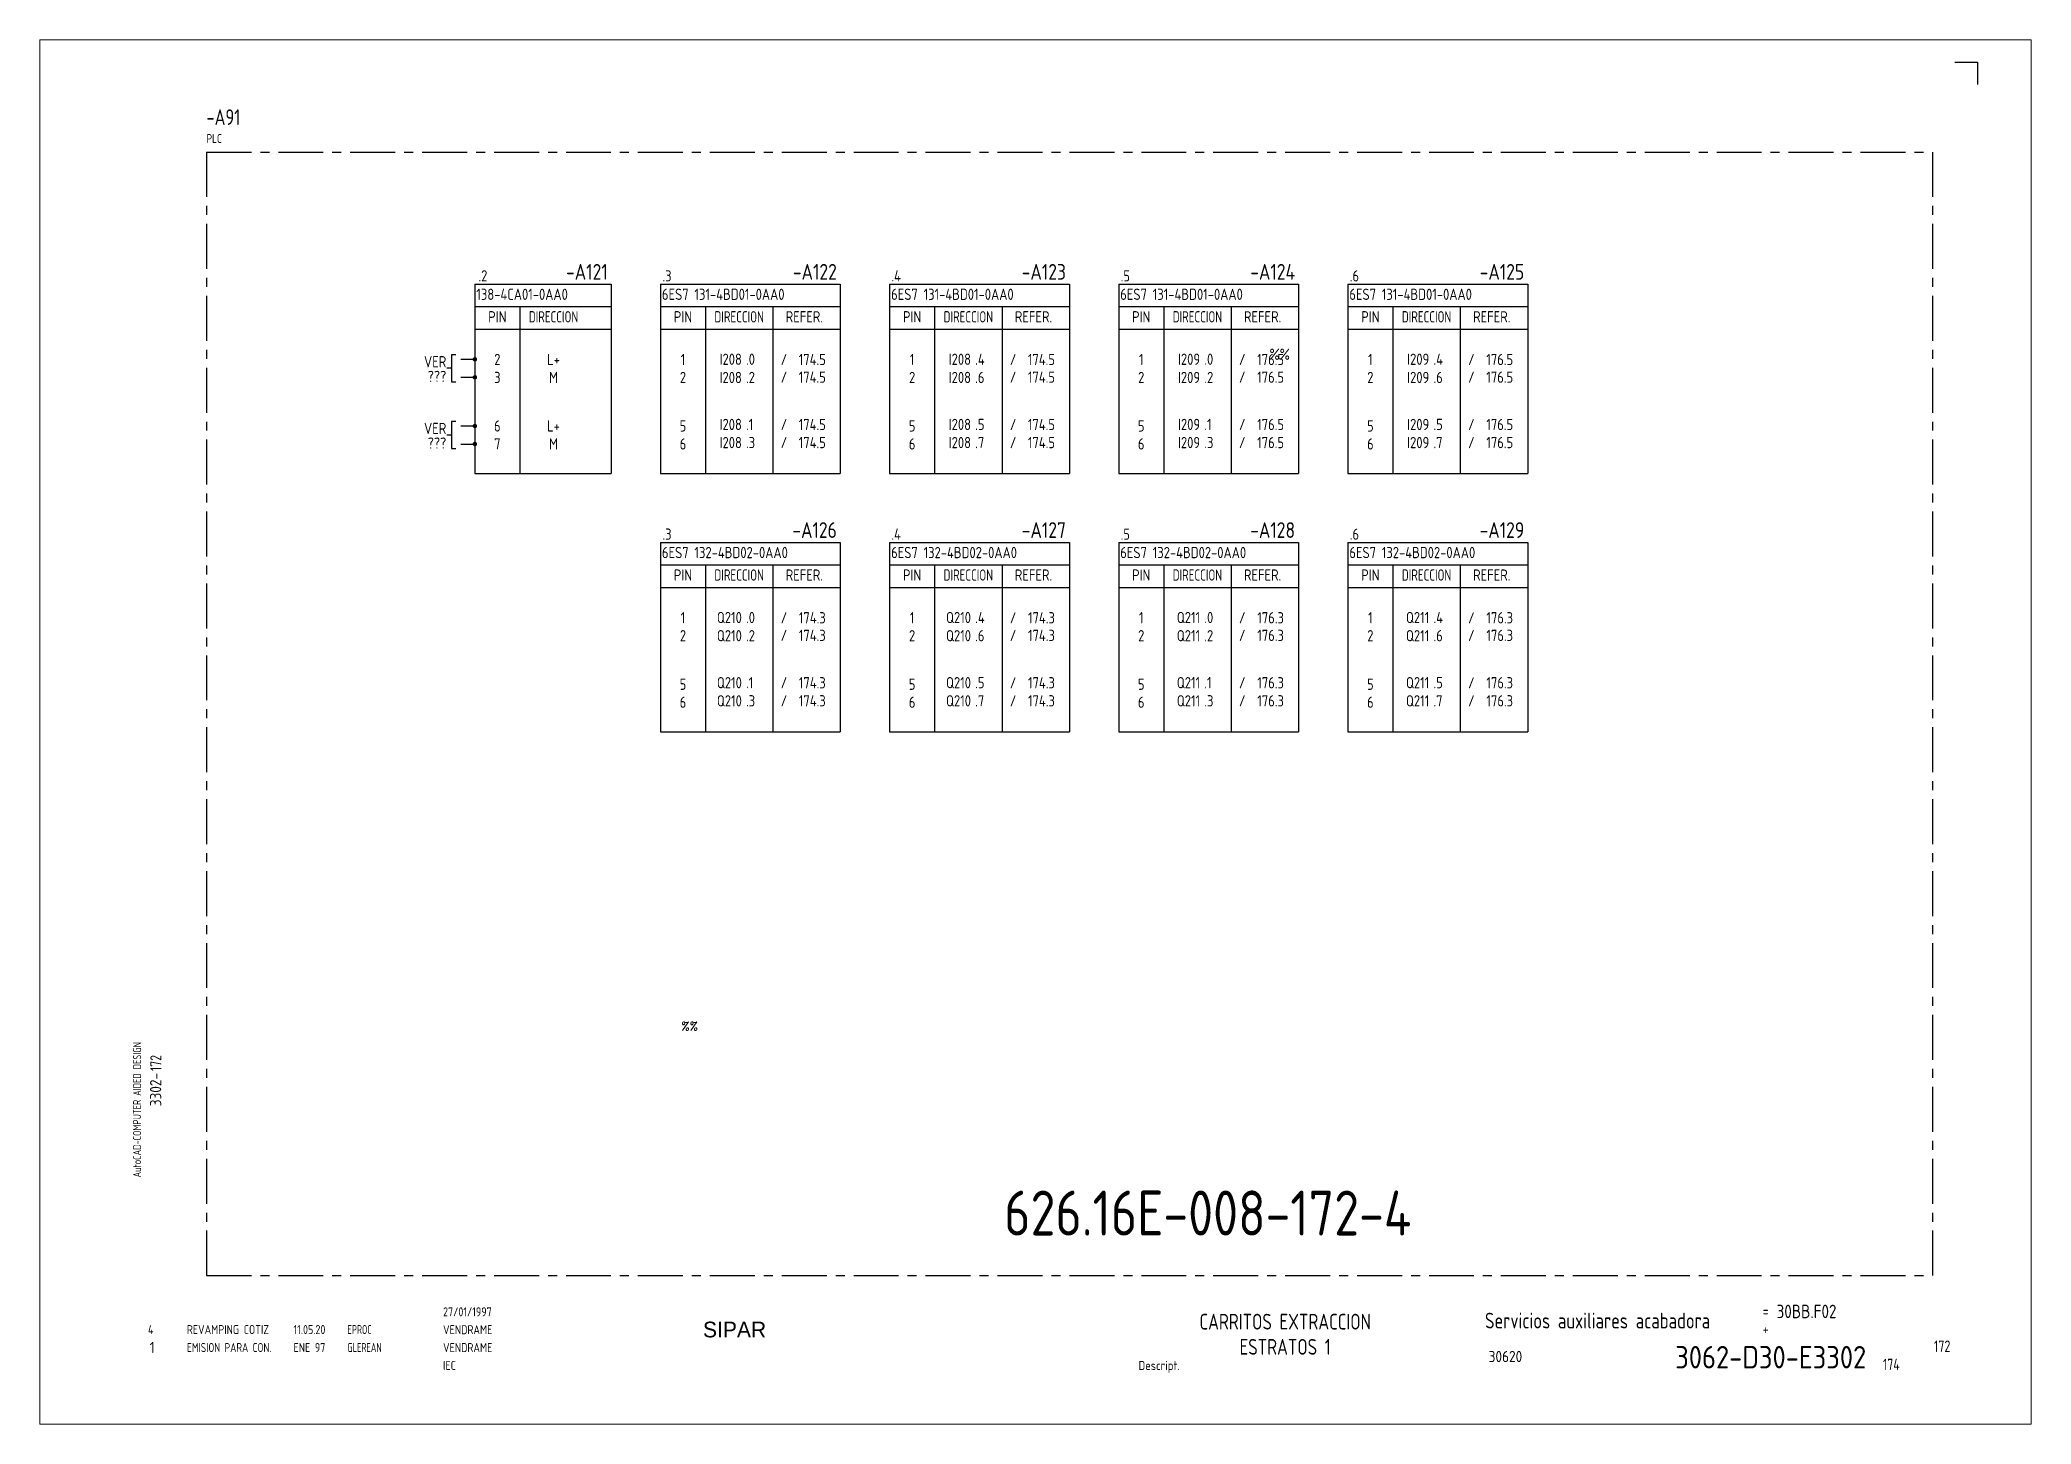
# Paper-space layout 'Presentación1' of a CAD drawing. Extents: x -11 to 432, y -6 to 302.
# The model-space entities are those that its viewports show. They can reach past a viewport. Long polylines and large blocks are cut down to what shows.
import ezdxf
from ezdxf.enums import TextEntityAlignment as Align

# ---------------------------------------------------------------- set-up
doc = ezdxf.new("R2010")
doc.units = 0
doc.header["$LTSCALE"] = 8
doc.header["$MEASUREMENT"] = 0
doc.linetypes.add('CENTER', pattern=[2, 1.25, -0.25, 0.25, -0.25])
doc.layers.get('0').update_dxf_attribs({"linetype": 'CONTINUOUS'})
doc.layers.add('CART', color=7, linetype='CONTINUOUS')
doc.styles.add('DIN', font='DIN', dxfattribs={"width": 0.85})
doc.styles.add('SIMPLEX', font='SIMPLEX', dxfattribs={"width": 0.9})
doc.styles.add('UNIV', font='UNIV')

# ---------------------------------------------------------------- blocks, each defined once
blk = doc.blocks.new('WB-FG100')
at = {"layer": 'CART', "color": 1}
for p, q in [((415, 297), (420, 297)), ((420, 297), (420, 292))]:
    blk.add_line(p, q, dxfattribs=at)
at = {"layer": 'CART', "color": 1, "style": 'DIN', "width": 0.8}
blk.add_text('AutoCAD-COMPUTER AIDED DESIGN', height=1.8, rotation=90, dxfattribs=at).set_placement((11.47, 48.84))
at = {"layer": 'CART', "color": 3, "style": 'DIN', "width": 0.8}
for s, p in [('=', (372.24, 17.91)), ('+', (372.24, 13.87))]:
    blk.add_text(s, height=2.5, dxfattribs=at).set_placement(p)
at = {"layer": 'CART', "color": 7, "style": 'DIN', "width": 0.9}
blk.add_attdef('FILE', text='', height=2.5, rotation=90, dxfattribs=at).set_placement((15.95, 68.38), align=Align.CENTER)
for tag, p in [('MOD-3', (13.92, 19)), ('MOD-2', (13.92, 15)), ('MOD-1', (13.92, 11)), ('NR.COMMESSA', (315, 9))]:
    blk.add_attdef(tag, text='', height=2.5, dxfattribs=at).set_placement(p, align=Align.MIDDLE)
at = {"layer": 'CART', "color": 7, "style": 'DIN'}
for tag, width, p in [('REV-3', 0.9, (21.66, 19)), ('DATA-3', 0.9, (45.37, 19)), ('NOME-3', 0.9, (57.37, 19)), ('REV-2', 0.9, (21.66, 15)), ('DATA-2', 0.9, (45.37, 15)), ('NOME-2', 0.9, (57.37, 15)), ('REV-1', 0.9, (21.66, 11)), ('DATA-1', 0.9, (45.37, 11)), ('NOME-1', 0.7, (57.37, 11))]:
    blk.add_attdef(tag, text='', height=2, dxfattribs=dict(at, width=width)).set_placement(p, align=Align.MIDDLE_LEFT)
at = {"layer": 'CART', "color": 7, "style": 'DIN', "width": 0.9}
for tag, p, height in [('DATA', (78.64, 17.94), 2), ('ESECUTORE', (78.64, 13.97), 2), ('CONTROLLORE', (78.64, 9.99), 2), ('NORMA', (78.64, 6.01), 2), ('SEGUE', (398.93, 5.65), 2.8)]:
    blk.add_attdef(tag, p, '', height=height, dxfattribs=at)
at = {"layer": 'CART', "color": 2, "style": 'DIN', "width": 0.9}
for tag, p in [('TITOLO-1/3', (266.5, 18.23)), ('TITOLO-2/3', (266.5, 13.18)), ('TITOLO-1/2', (266.5, 15.73)), ('TITOLO-3/3', (266.5, 8.13)), ('TITOLO-2/2', (266.5, 10.68))]:
    blk.add_attdef(tag, text='', height=3.5, dxfattribs=at).set_placement(p, align=Align.MIDDLE)
at = {"layer": 'CART', "color": 3, "style": 'DIN', "width": 0.9}
blk.add_attdef('ASSIEME', text='', height=3.5, dxfattribs=at).set_placement((334, 17), align=Align.MIDDLE)
at = {"layer": 'CART', "color": 3, "style": 'DIN', "width": 0.85}
for tag, p in [('=', (375.33, 16.63)), ('+', (375.33, 12.76))]:
    blk.add_attdef(tag, text='', height=3, dxfattribs=at).set_placement(p, align=Align.BOTTOM_LEFT)
at = {"layer": 'CART', "color": 2, "style": 'DIN', "width": 0.9}
blk.add_attdef('DISEGNO', text='', height=5, dxfattribs=at).set_placement((395.27, 6.35), align=Align.RIGHT)
at = {"layer": 'CART', "color": 3, "style": 'DIN', "width": 0.9}
blk.add_attdef('FOGLIO', text='', height=2.8, dxfattribs=at).set_placement((414.2, 9.56), align=Align.RIGHT)
at = {"layer": 'CART', "color": 1, "style": 'DIN', "width": 0.9}
blk.add_attdef('TIPOLOGIA', (233.37, 6), '', height=2, dxfattribs=at)

msp = doc.modelspace()

# ---------------------------------------------------------------- linework, layer by layer
at = {"color": 3, "linetype": 'CENTER'}
for p, q in [((26, 277), (410, 277)), ((26, 277), (26, 27)), ((410, 277), (410, 27)), ((26, 27), (410, 27))]:
    msp.add_line(p, q, dxfattribs=at)
at = {"color": 3}
for p, q in [((85.72, 247.59), (85.72, 205.46)), ((85.72, 247.59), (116.04, 247.59)), ((116.04, 247.59), (116.04, 205.46)), ((127.02, 247.59), (167.02, 247.59)), ((127.02, 247.59), (127.02, 205.46)), ((167.02, 247.59), (167.02, 205.46)), ((178, 247.59), (178, 205.46)), ((178, 247.59), (218, 247.59)), ((218, 247.59), (218, 205.46)), ((228.97, 247.59), (268.97, 247.59)), ((228.97, 247.59), (228.97, 205.46)), ((268.97, 247.59), (268.97, 205.46)), ((279.95, 247.59), (319.95, 247.59)), ((279.95, 247.59), (279.95, 205.46)), ((319.95, 247.59), (319.95, 205.46)), ((85.72, 242.59), (116.04, 242.59)), ((95.72, 242.59), (95.72, 205.46)), ((127.02, 242.59), (167.02, 242.59)), ((137.02, 242.59), (137.02, 205.46)), ((152.02, 242.59), (152.02, 205.46)), ((178, 242.59), (218, 242.59)), ((188, 242.59), (188, 205.46)), ((203, 242.59), (203, 205.46)), ((228.97, 242.59), (268.97, 242.59)), ((238.97, 242.59), (238.97, 205.46)), ((253.97, 242.59), (253.97, 205.46)), ((279.95, 242.59), (319.95, 242.59)), ((289.95, 242.59), (289.95, 205.46)), ((304.95, 242.59), (304.95, 205.46)), ((85.72, 237.59), (116.04, 237.59)), ((127.02, 237.59), (167.02, 237.59)), ((178, 237.59), (218, 237.59)), ((228.97, 237.59), (268.97, 237.59)), ((279.95, 237.59), (319.95, 237.59)), ((85.72, 205.46), (116.04, 205.46)), ((127.02, 205.46), (167.02, 205.46)), ((178, 205.46), (218, 205.46)), ((228.97, 205.46), (268.97, 205.46)), ((279.95, 205.46), (319.95, 205.46)), ((127.02, 190.13), (127.02, 148)), ((127.02, 190.13), (167.02, 190.13)), ((167.02, 190.13), (167.02, 148)), ((178, 190.13), (218, 190.13)), ((178, 190.13), (178, 148)), ((218, 190.13), (218, 148)), ((228.97, 190.13), (268.97, 190.13)), ((228.97, 190.13), (228.97, 148)), ((268.97, 190.13), (268.97, 148)), ((279.95, 190.13), (319.95, 190.13)), ((279.95, 190.13), (279.95, 148)), ((319.95, 190.13), (319.95, 148)), ((127.02, 185.13), (167.02, 185.13)), ((137.02, 185.13), (137.02, 148)), ((152.02, 185.13), (152.02, 148)), ((178, 185.13), (218, 185.13)), ((188, 185.13), (188, 148)), ((203, 185.13), (203, 148)), ((228.97, 185.13), (268.97, 185.13)), ((238.97, 185.13), (238.97, 148)), ((253.97, 185.13), (253.97, 148)), ((279.95, 185.13), (319.95, 185.13)), ((289.95, 185.13), (289.95, 148)), ((304.95, 185.13), (304.95, 148)), ((127.02, 180.13), (167.02, 180.13)), ((178, 180.13), (218, 180.13)), ((228.97, 180.13), (268.97, 180.13)), ((279.95, 180.13), (319.95, 180.13)), ((127.02, 148), (167.02, 148)), ((178, 148), (218, 148)), ((228.97, 148), (268.97, 148)), ((279.95, 148), (319.95, 148))]:
    msp.add_line(p, q, dxfattribs=at)
for p, q in [((80.5, 231.87), (80.5, 225.87)), ((81.5, 231.87), (80.5, 231.87)), ((85.72, 230.87), (82.6, 230.87)), ((80.5, 228.87), (79.5, 228.87)), ((82.6, 226.87), (85.72, 226.87)), ((80.5, 225.87), (81.5, 225.87)), ((80.5, 214.03), (79.5, 214.03)), ((80.5, 217.03), (80.5, 211.03)), ((81.5, 217.03), (80.5, 217.03)), ((85.72, 216.03), (82.6, 216.03)), ((80.5, 211.03), (81.5, 211.03)), ((82.6, 212.03), (85.72, 212.03))]:
    msp.add_line(p, q)
at = {"linetype": 'Continuous', "const_width": 0.5}
for points in [[(85.47, 230.87, 1), (85.97, 230.87, 1)], [(85.47, 226.87, 1), (85.97, 226.87, 1)], [(85.47, 216.03, 1), (85.97, 216.03, 1)], [(85.47, 212.03, 1), (85.97, 212.03, 1)]]:
    msp.add_lwpolyline(points, format="xyb", close=True, dxfattribs=at)

# ---------------------------------------------------------------- block references
at = {"layer": 'CART'}
ref = msp.add_blockref('WB-FG100', (0, 0), dxfattribs=at)
ref.add_attrib('TIPOLOGIA', 'Descript.', (233.37, 6), dxfattribs={"color": 1, "height": 2, "style": 'DIN', "width": 0.9})
ref.add_attrib('ASSIEME', 'Servicios auxiliares acabadora', dxfattribs={"color": 3, "height": 3.5, "style": 'DIN', "width": 0.8}).set_placement((335.5, 17), align=Align.MIDDLE)
ref.add_attrib('=', '30BB.F02', dxfattribs={"color": 3, "height": 3, "style": 'DIN', "width": 0.85}).set_placement((375.33, 16.63), align=Align.BOTTOM_LEFT)
ref.add_attrib('NR.COMMESSA', '30620', dxfattribs={"color": 7, "height": 2.5, "style": 'DIN', "width": 0.9}).set_placement((315, 9), align=Align.MIDDLE)
ref.add_attrib('DISEGNO', '3062-D30-E3302', dxfattribs={"color": 2, "height": 5, "style": 'DIN', "width": 0.9}).set_placement((395.27, 6.35), align=Align.RIGHT)
ref.add_attrib('DATA', '27/01/1997', (78.64, 17.94), dxfattribs={"color": 7, "height": 2, "style": 'DIN', "width": 0.85})
ref.add_attrib('ESECUTORE', 'VENDRAME', (78.64, 13.97), dxfattribs={"color": 7, "height": 2, "style": 'DIN', "width": 0.85})
ref.add_attrib('CONTROLLORE', 'VENDRAME', (78.64, 9.99), dxfattribs={"color": 7, "height": 2, "style": 'DIN', "width": 0.85})
ref.add_attrib('NORMA', 'IEC', (78.64, 6.01), dxfattribs={"color": 7, "height": 2, "style": 'DIN', "width": 0.85})
ref.add_attrib('MOD-1', '1', dxfattribs={"color": 7, "height": 2.5, "style": 'DIN', "width": 0.9}).set_placement((13.92, 11), align=Align.MIDDLE)
ref.add_attrib('REV-1', 'EMISION PARA CON.', dxfattribs={"color": 7, "height": 2, "style": 'DIN', "width": 0.8}).set_placement((21.66, 11), align=Align.MIDDLE_LEFT)
ref.add_attrib('DATA-1', 'ENE 97', dxfattribs={"color": 7, "height": 2, "style": 'DIN', "width": 0.85}).set_placement((45.37, 11), align=Align.MIDDLE_LEFT)
ref.add_attrib('NOME-1', 'GLEREAN', dxfattribs={"color": 7, "height": 2, "style": 'DIN', "width": 0.7}).set_placement((57.37, 11), align=Align.MIDDLE_LEFT)
ref.add_attrib('FILE', '3302-', dxfattribs={"color": 7, "height": 2.5, "rotation": 90, "style": 'DIN', "width": 0.9}).set_placement((15.95, 68.38), align=Align.CENTER)

# ---------------------------------------------------------------- texts
at = {"color": 3, "style": 'DIN', "width": 0.8}
msp.add_text('-A91', height=3.5, dxfattribs=at).set_placement((26, 283))
at = {"style": 'DIN'}
for s, height, width, p in [('PLC', 2, 0.8, (26, 279)), ('138-4CA01-0AA0', 2.5, 0.85, (86.05, 244.09)), ('6ES7 131-4BD01-0AA0', 2.5, 0.85, (127.34, 244.09)), ('6ES7 131-4BD01-0AA0', 2.5, 0.85, (178.32, 244.09)), ('6ES7 131-4BD01-0AA0', 2.5, 0.85, (229.3, 244.09)), ('6ES7 131-4BD01-0AA0', 2.5, 0.85, (280.27, 244.09)), ('.0', 2.5, 0.85, (146.05, 229.64)), ('.4', 2.5, 0.85, (197.03, 229.64)), ('.0', 2.5, 0.85, (248.01, 229.64)), ('%%', 2.5, 0.85, (262.5, 230.75)), ('.4', 2.5, 0.85, (298.99, 229.64)), ('.2', 2.5, 0.85, (146.05, 225.59)), ('.6', 2.5, 0.85, (197.03, 225.59)), ('.2', 2.5, 0.85, (248.01, 225.59)), ('.6', 2.5, 0.85, (298.99, 225.59)), ('.1', 2.5, 0.85, (146.05, 215.14)), ('.5', 2.5, 0.85, (197.03, 215.14)), ('.1', 2.5, 0.85, (248.01, 215.14)), ('.5', 2.5, 0.85, (298.99, 215.14)), ('.3', 2.5, 0.85, (146.05, 211.1)), ('.7', 2.5, 0.85, (197.03, 211.1)), ('.3', 2.5, 0.85, (248.01, 211.1)), ('.7', 2.5, 0.85, (298.99, 211.1)), ('6ES7 132-4BD02-0AA0', 2.5, 0.85, (127.34, 186.63)), ('6ES7 132-4BD02-0AA0', 2.5, 0.85, (178.32, 186.63)), ('6ES7 132-4BD02-0AA0', 2.5, 0.85, (229.3, 186.63)), ('6ES7 132-4BD02-0AA0', 2.5, 0.85, (280.27, 186.63)), ('.0', 2.5, 0.85, (146.05, 172.17)), ('.4', 2.5, 0.85, (197.03, 172.17)), ('.0', 2.5, 0.85, (248.01, 172.17)), ('.4', 2.5, 0.85, (298.99, 172.17)), ('.2', 2.5, 0.85, (146.05, 168.13)), ('.6', 2.5, 0.85, (197.03, 168.13)), ('.2', 2.5, 0.85, (248.01, 168.13)), ('.6', 2.5, 0.85, (298.99, 168.13)), ('.1', 2.5, 0.85, (146.05, 157.68)), ('.5', 2.5, 0.85, (197.03, 157.68)), ('.1', 2.5, 0.85, (248.01, 157.68)), ('.5', 2.5, 0.85, (298.99, 157.68)), ('.3', 2.5, 0.85, (146.05, 153.64)), ('.7', 2.5, 0.85, (197.03, 153.64)), ('.3', 2.5, 0.85, (248.01, 153.64)), ('.7', 2.5, 0.85, (298.99, 153.64)), ('174', 2.5, 0.8, (399, 6))]:
    msp.add_text(s, height=height, dxfattribs=dict(at, width=width)).set_placement(p)
at = {"style": 'DIN', "width": 0.85}
for s, p in [('.2', (87.51, 248.19)), ('.3', (128.47, 248.19)), ('.4', (179.45, 248.19)), ('.5', (230.43, 248.19)), ('.6', (281.4, 248.19)), ('PIN', (90.72, 239.09)), ('PIN', (132.02, 239.09)), ('REFER.', (159.02, 239.09)), ('PIN', (183, 239.09)), ('REFER.', (210, 239.09)), ('PIN', (233.97, 239.09)), ('REFER.', (260.97, 239.09)), ('PIN', (284.95, 239.09)), ('REFER.', (311.95, 239.09)), ('2', (90.72, 229.59)), ('L+', (103.22, 229.59)), ('1', (132.02, 229.59)), ('/', (154.48, 229.59)), ('174.5', (160.79, 229.59)), ('1', (183, 229.59)), ('/', (205.46, 229.59)), ('174.5', (211.77, 229.59)), ('1', (233.97, 229.59)), ('/', (256.44, 229.59)), ('176.5', (262.75, 229.59)), ('1', (284.95, 229.59)), ('/', (307.42, 229.59)), ('176.5', (313.73, 229.59)), ('3', (90.72, 225.59)), ('M', (103.22, 225.59)), ('2', (132.02, 225.59)), ('/', (154.48, 225.66)), ('174.5', (160.79, 225.66)), ('2', (183, 225.59)), ('/', (205.46, 225.66)), ('174.5', (211.77, 225.66)), ('2', (233.97, 225.59)), ('/', (256.44, 225.66)), ('176.5', (262.75, 225.66)), ('2', (284.95, 225.59)), ('/', (307.42, 225.66)), ('176.5', (313.73, 225.66)), ('6', (90.72, 214.8)), ('L+', (103.22, 214.8)), ('5', (132.02, 214.8)), ('/', (154.48, 215.12)), ('174.5', (160.79, 215.12)), ('5', (183, 214.8)), ('/', (205.46, 215.12)), ('174.5', (211.77, 215.12)), ('5', (233.97, 214.8)), ('/', (256.44, 215.12)), ('176.5', (262.75, 215.12)), ('5', (284.95, 214.8)), ('/', (307.42, 215.12)), ('176.5', (313.73, 215.12)), ('7', (90.72, 210.8)), ('M', (103.22, 210.8)), ('6', (132.02, 210.8)), ('/', (154.48, 211.1)), ('174.5', (160.79, 211.1)), ('6', (183, 210.8)), ('/', (205.46, 211.1)), ('174.5', (211.77, 211.1)), ('6', (233.97, 210.8)), ('/', (256.44, 211.1)), ('176.5', (262.75, 211.1)), ('6', (284.95, 210.8)), ('/', (307.42, 211.1)), ('176.5', (313.73, 211.1)), ('.3', (128.47, 190.73)), ('.4', (179.45, 190.73)), ('.5', (230.43, 190.73)), ('.6', (281.4, 190.73)), ('PIN', (132.02, 181.63)), ('REFER.', (159.02, 181.63)), ('PIN', (183, 181.63)), ('REFER.', (210, 181.63)), ('PIN', (233.97, 181.63)), ('REFER.', (260.97, 181.63)), ('PIN', (284.95, 181.63)), ('REFER.', (311.95, 181.63)), ('1', (132.02, 172.13)), ('/', (154.48, 172.12)), ('174.3', (160.79, 172.12)), ('1', (183, 172.13)), ('/', (205.46, 172.12)), ('174.3', (211.77, 172.12)), ('1', (233.97, 172.13)), ('/', (256.44, 172.12)), ('176.3', (262.75, 172.12)), ('1', (284.95, 172.13)), ('/', (307.42, 172.12)), ('176.3', (313.73, 172.12)), ('2', (132.02, 168.13)), ('/', (154.48, 168.2)), ('174.3', (160.79, 168.2)), ('2', (183, 168.13)), ('/', (205.46, 168.2)), ('174.3', (211.77, 168.2)), ('2', (233.97, 168.13)), ('/', (256.44, 168.2)), ('176.3', (262.75, 168.2)), ('2', (284.95, 168.13)), ('/', (307.42, 168.2)), ('176.3', (313.73, 168.2)), ('5', (132.02, 157.33)), ('/', (154.48, 157.66)), ('174.3', (160.79, 157.66)), ('5', (183, 157.33)), ('/', (205.46, 157.66)), ('174.3', (211.77, 157.66)), ('5', (233.97, 157.33)), ('/', (256.44, 157.66)), ('176.3', (262.75, 157.66)), ('5', (284.95, 157.33)), ('/', (307.42, 157.66)), ('176.3', (313.73, 157.66)), ('6', (132.02, 153.33)), ('/', (154.48, 153.64)), ('174.3', (160.79, 153.64)), ('6', (183, 153.33)), ('/', (205.46, 153.64)), ('174.3', (211.77, 153.64)), ('6', (233.97, 153.33)), ('/', (256.44, 153.64)), ('176.3', (262.75, 153.64)), ('6', (284.95, 153.33)), ('/', (307.42, 153.64)), ('176.3', (313.73, 153.64))]:
    msp.add_text(s, height=2.5, dxfattribs=at).set_placement(p, align=Align.CENTER)
at = {"color": 3, "style": 'DIN'}
for s, height, width, p in [('-A121', 3.5, 0.85, (115.27, 248.59)), ('-A122', 3.5, 0.85, (166.25, 248.59)), ('-A123', 3.5, 0.85, (217.22, 248.59)), ('-A124', 3.5, 0.85, (268.2, 248.59)), ('-A125', 3.5, 0.85, (319.18, 248.59)), ('-A126', 3.5, 0.85, (166.25, 191.13)), ('-A127', 3.5, 0.85, (217.22, 191.13)), ('-A128', 3.5, 0.85, (268.2, 191.13)), ('-A129', 3.5, 0.85, (319.18, 191.13)), ('172', 2.56, 0.8, (414, 10))]:
    msp.add_text(s, height=height, dxfattribs=dict(at, width=width)).set_placement(p, align=Align.RIGHT)
at = {"style": 'DIN', "width": 0.596129}
for p, p2 in [((97.72, 239.09), (108.72, 239.09)), ((139.02, 239.09), (150.02, 239.09)), ((190, 239.09), (201, 239.09)), ((240.97, 239.09), (251.97, 239.09)), ((291.95, 239.09), (302.95, 239.09)), ((139.02, 181.63), (150.02, 181.63)), ((190, 181.63), (201, 181.63)), ((240.97, 181.63), (251.97, 181.63)), ((291.95, 181.63), (302.95, 181.63))]:
    msp.add_text('DIRECCION', height=2.5, dxfattribs=at).set_placement(p, p2, align=Align.FIT)
at = {"style": 'DIN', "width": 0.85}
for s, p in [('VER', (79.36, 229.09)), ('I208', (145.12, 229.64)), ('I208', (196.1, 229.64)), ('I209', (247.07, 229.64)), ('I209', (298.05, 229.64)), ('???', (79.36, 225.82)), ('I208', (145.12, 225.59)), ('I208', (196.1, 225.59)), ('I209', (247.07, 225.59)), ('I209', (298.05, 225.59)), ('I208', (145.12, 215.14)), ('I208', (196.1, 215.14)), ('I209', (247.07, 215.14)), ('I209', (298.05, 215.14)), ('VER', (79.36, 214.25)), ('???', (79.36, 210.99)), ('I208', (145.12, 211.1)), ('I208', (196.1, 211.1)), ('I209', (247.07, 211.1)), ('I209', (298.05, 211.1)), ('Q210', (145.12, 172.17)), ('Q210', (196.1, 172.17)), ('Q211', (247.07, 172.17)), ('Q211', (298.05, 172.17)), ('Q210', (145.12, 168.13)), ('Q210', (196.1, 168.13)), ('Q211', (247.07, 168.13)), ('Q211', (298.05, 168.13)), ('Q210', (145.12, 157.68)), ('Q210', (196.1, 157.68)), ('Q211', (247.07, 157.68)), ('Q211', (298.05, 157.68)), ('Q210', (145.12, 153.64)), ('Q210', (196.1, 153.64)), ('Q211', (247.07, 153.64)), ('Q211', (298.05, 153.64))]:
    msp.add_text(s, height=2.5, dxfattribs=at).set_placement(p, align=Align.RIGHT)
at = {"color": 7, "linetype": 'Continuous', "style": 'SIMPLEX', "width": 0.9}
msp.add_text('%%', height=2, dxfattribs=at).set_placement((133.5, 82.5), align=Align.MIDDLE)
at = {"style": 'DIN', "width": 0.8}
msp.add_text('172', height=2.5, rotation=90, dxfattribs=at).set_placement((16, 72.5))
at = {"color": 3, "style": 'DIN', "width": 0.8}
for s, p in [('CARRITOS EXTRACCION', (266, 15)), ('ESTRATOS 1', (266, 9.4))]:
    msp.add_text(s, height=3.5, dxfattribs=at).set_placement(p, align=Align.CENTER)
at = {"linetype": 'Continuous', "style": 'DIN'}
for s, width, p in [('4', 0.85, (13, 14)), ('REVAMPING COTIZ', 0.85, (21.63, 14)), ('11.05.20', 0.85, (45.38, 14)), ('EPROC', 0.7, (57.38, 14))]:
    msp.add_text(s, height=2, dxfattribs=dict(at, width=width)).set_placement(p)
at = {"color": 2, "insert": (203.47, 45.92), "char_height": 10, "width": 111.0411, "attachment_point": 1, "style": 'DIN'}
msp.add_mtext('626.16E-008-172-4', dxfattribs=at)
at = {"layer": 'CART', "color": 2, "linetype": 'Continuous', "style": 'UNIV'}
msp.add_text('SIPAR', height=3.5, dxfattribs=at).set_placement((143.5, 13.25), align=Align.CENTER)

psp = doc.layouts.new('Presentación1')

# ---------------------------------------------------------------- viewports
at = {"layer": '0', "linetype": 'Continuous'}
psp.add_viewport(center=(210.48, 148.02), size=(443.03, 308.0179), view_center_point=(210.45, 147.95), view_height=308.0179, dxfattribs=at)

doc.saveas('drawing.dxf')
